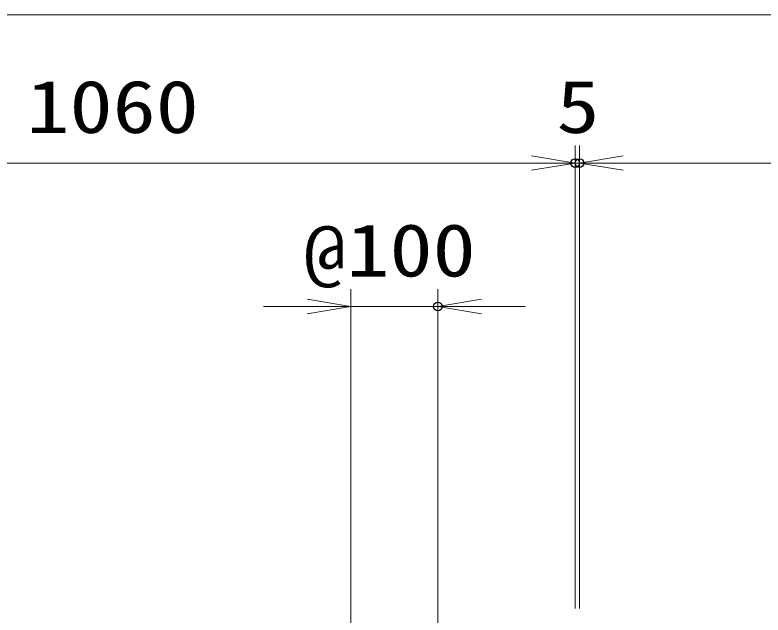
# Model space of a CAD drawing. Units: millimetres at full size. Extents: x -5940 to 5940, y -4200 to 4200.
# Drawn here: x -2158 to -1299, y 384 to 1073 of the extents above; entities that cross this region are included whole.
import ezdxf
from ezdxf.enums import TextEntityAlignment as Align

# ---------------------------------------------------------------- set-up
doc = ezdxf.new("R2010")
doc.units = ezdxf.units.MM
doc.header["$LTSCALE"] = 20
doc.header["$PDMODE"] = 32
doc.header["$PDSIZE"] = 10
doc.layers.add('0-6_寸法線', color=4, linetype='Continuous', lineweight=18)
doc.layers.add('0-7_0', color=7, linetype='Continuous', lineweight=18)
doc.layers.add('0-8_Defpoints', color=7, linetype='Continuous')
doc.styles.add('ＭＳ ゴシック', font='')
doc.styles.get('ＭＳ ゴシック').set_extended_font_data('MS Gothic')

# ---------------------------------------------------------------- blocks, each defined once
blk = doc.blocks.new('_Open')
at = {"layer": '0-7_0'}
blk.add_line((-20, 3.333), (0, 0), dxfattribs=at)
blk.add_lwpolyline([(-20, -3.333), (0, 0), (-20, 0)], dxfattribs=at)
blk = doc.blocks.new('S24')
at = {"layer": '0-6_寸法線'}
for points in [[(-1833373.3, 57488977.5), (-1841526.1, 57488977.5), (-1850099.2, 57468386.6), (-1850483.6, 57467463.5)], [(-1850253.1, 57468450.7), (-1850483.6, 57467463.5), (-1849945.4, 57468322.6)]]:
    blk.add_lwpolyline(points, dxfattribs=at)
at = {"layer": '0-6_寸法線', "color": 254, "style": 'ＭＳ ゴシック', "width": 0.75}
blk.add_text('シリンダ-錠', height=1212, dxfattribs=at).set_placement((-1840390.9, 57489374.4), align=Align.BOTTOM_LEFT)

msp = doc.modelspace()

# ---------------------------------------------------------------- linework, layer by layer
at = {"layer": '0-6_寸法線'}
for p, q in [((-2574.8, 1072.78), (-449.8, 1072.78)), ((-1514.8, 391.52), (-1514.8, 922.78)), ((-1514.8, 391.52), (-1514.8, 922.78)), ((-1509.8, 391.52), (-1509.8, 922.78)), ((-1509.8, 391.52), (-1509.8, 922.78)), ((-1514.8, 902.78), (-2574.8, 902.78)), ((-1564.8, 902.78), (-1614.8, 902.78)), ((-1509.8, 902.78), (-1514.8, 902.78)), ((-449.8, 902.78), (-1509.8, 902.78)), ((-1459.8, 902.78), (-1409.8, 902.78)), ((-1772.3, 358.52), (-1772.3, 758.06)), ((-1672.3, 358.52), (-1672.3, 758.06)), ((-1822.3, 738.06), (-1872.3, 738.06)), ((-1772.3, 738.06), (-1672.3, 738.06)), ((-1622.3, 738.06), (-1572.3, 738.06))]:
    msp.add_line(p, q, dxfattribs=at)
at = {"layer": '0-8_Defpoints'}
for p in [(-1514.8, 902.78), (-1509.8, 902.78), (-1672.3, 738.06)]:
    msp.add_point(p, dxfattribs=at)

# ---------------------------------------------------------------- block references
at = {"layer": '0-6_寸法線'}
for name, p, xscale, yscale in [('_Open', (-1514.8, 902.78), 2.5, 2.5), ('_Open', (-1514.8, 902.78), 2.5, 2.5), ('_Open', (-1772.3, 738.06), 2.5, 2.5), ('S24', (91065.38, -2873821.65), 0.05, 0.05)]:
    msp.add_blockref(name, p, dxfattribs=dict(at, xscale=xscale, yscale=yscale))
at = {"layer": '0-6_寸法線', "xscale": 2.5, "yscale": 2.5, "rotation": 180}
for p in [(-1509.8, 902.78), (-1509.8, 902.78), (-1672.3, 738.06)]:
    msp.add_blockref('_Open', p, dxfattribs=at)

# ---------------------------------------------------------------- texts
at = {"layer": '0-6_寸法線', "color": 254, "style": 'ＭＳ ゴシック', "width": 1.2}
for s, p in [('1060', (-2144.4, 919.12)), ('5', (-1536.3, 919.12)), ('@100', (-1826.7, 754.41))]:
    msp.add_text(s, height=60.56, dxfattribs=at).set_placement(p, align=Align.BOTTOM_LEFT)

doc.saveas('drawing.dxf')
